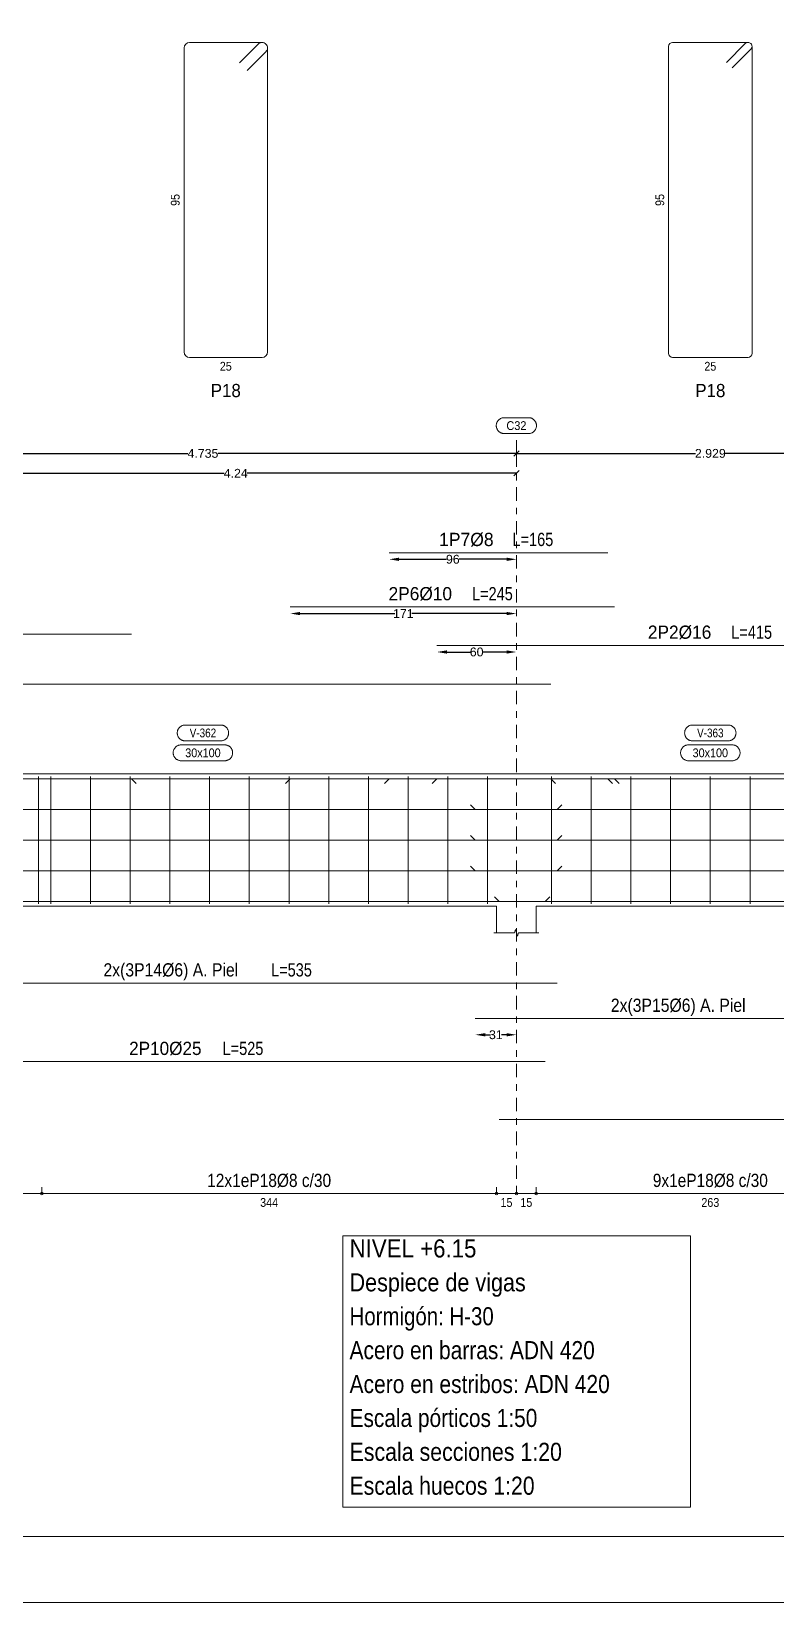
# Model space of a CAD drawing. Header units: millimetres. Extents: x 3 to 479, y -191 to 120.
# Drawn here: x 250.62 to 261.86, y -138.06 to -114.31 of the extents above; entities that cross this region are included whole.
import ezdxf
from ezdxf.enums import TextEntityAlignment as Align

# ---------------------------------------------------------------- set-up
doc = ezdxf.new("R2010")
doc.units = ezdxf.units.MM
doc.linetypes.add('CYPE_RAYAPUNTO', pattern=[0.4125, 0.2025, -0.105, 0, -0.105])
for name, color, linetype, lineweight in [('ALZ_ARM_LONG_ARM_TEXTOS', 3, 'Continuous', 9), ('ALZ_ARM_LONG_TXT_LONG', 3, 'Continuous', 9), ('ALZ_ARM_TRANS_TXT_EST', 3, 'Continuous', 9), ('ALZ_CONT_NUDOS', 122, 'Continuous', 9), ('ALZ_CONT_VIG_HORMIGON', 2, 'Continuous', 9), ('ALZ_COT_COT_ARM', 3, 'Continuous', 0), ('ALZ_COT_COT_EST', 3, 'Continuous', 0), ('ALZ_COT_COT_LIN_APOYOS', 2, 'CYPE_RAYAPUNTO', 0), ('ALZ_COT_LONGITUD_PROYECTADA', 122, 'Continuous', 0), ('ALZ_COT_TEXTOS_ESTRIBOS', 122, 'Continuous', 0), ('ALZ_REF_COT_LIN_AUX_COTA', 2, 'CYPE_RAYAPUNTO', 9), ('ALZ_REF_REF_NOMBRE', 3, 'Continuous', 9), ('ALZ_REF_REF_REFERENCIA', 3, 'Continuous', 9), ('ALZ_REF_TEXTO_REF_NOMBRE', 3, 'Continuous', 9), ('ALZ_REF_TEXTO_REF_REFERENCIA', 3, 'Continuous', 9), ('ARM_LONGITUDINAL_Ø10', 103, 'Continuous', 9), ('ARM_LONGITUDINAL_Ø16', 212, 'Continuous', 9), ('ARM_LONGITUDINAL_Ø25', 20, 'Continuous', 9), ('ARM_LONGITUDINAL_Ø6', 151, 'Continuous', 9), ('ARM_LONGITUDINAL_Ø8', 32, 'Continuous', 9), ('ARM_TRANSVERSAL_Ø12', 171, 'Continuous', 9), ('ARM_TRANSVERSAL_Ø8', 32, 'Continuous', 9), ('RECUAD_LIMITES', 2, 'Continuous', 0), ('RECUAD_MARCO', 1, 'Continuous', 20), ('SEC_COTAS_TEXTOS_DESPIECE_ESTRIBADO', 122, 'Continuous', 0), ('SEC_REF_TXT_POSICIONES_ARM_ESTRIBOS', 1, 'Continuous', 9), ('TAB_COM_LINEAS', 1, 'Continuous', 9), ('TAB_COM_TEXTOS', 1, 'Continuous', 9)]:
    doc.layers.add(name, color=color, linetype=linetype, lineweight=lineweight)
doc.styles.add('CYPETXT_0.2_romans', font='arial.ttf', dxfattribs={"height": 0.133333})
doc.styles.add('CYPETXT_romans', font='arial.ttf', dxfattribs={"height": 0.2})
doc.dimstyles.new('cype_arrow', dxfattribs={"dimtxt": 0.18, "dimasz": 0.15, "dimexe": 0.05, "dimexo": 0.05, "dimgap": 0, "dimtad": 0, "dimdec": 4, "dimzin": 0, "dimdsep": 46, "dimtxsty": 'CYPETXT_0.2_romans', "dimcen": 0.09, "dimadec": 0, "dimazin": 0, "dimtfac": 1, "dimtdec": 4, "dimtofl": 0, "dimtmove": 2, "dimatfit": 3, "dimfxl": 1, "dimtolj": 1, "dimtzin": 0, "dimarcsym": 0})
doc.dimstyles.new('cype_oblique', dxfattribs={"dimtxt": 0.18, "dimasz": 0.18, "dimexe": 0.05, "dimexo": 0.05, "dimgap": 0, "dimtad": 0, "dimdec": 4, "dimzin": 0, "dimdsep": 46, "dimtxsty": 'CYPETXT_0.2_romans', "dimblk": 'OBLIQUE', "dimtsz": 0.04, "dimcen": 0.09, "dimadec": 0, "dimazin": 0, "dimtfac": 1, "dimtdec": 4, "dimtofl": 0, "dimtmove": 2, "dimatfit": 3, "dimfxl": 1, "dimtolj": 1, "dimtzin": 0, "dimarcsym": 0})

# ---------------------------------------------------------------- blocks, each defined once
blk = doc.blocks.new('*D754')
at = {"layer": 'ALZ_COT_LONGITUD_PROYECTADA', "color": 0, "lineweight": -2, "transparency": 16777216}
for p, q in [((249.428, -121.031), (249.508, -120.951)), ((249.468, -120.991), (253.532, -120.991)), ((257.948, -120.991), (253.883, -120.991)), ((257.908, -121.031), (257.988, -120.951))]:
    blk.add_line(p, q, dxfattribs=at)
at = {"layer": 'Defpoints', "color": 0, "transparency": 16777216}
for p in [(249.468, -120.991), (249.468, -120.991), (257.948, -120.991)]:
    blk.add_point(p, dxfattribs=at)
at = {"layer": 'ALZ_COT_LONGITUD_PROYECTADA', "color": 0, "transparency": 16777216, "insert": (253.708, -120.991), "char_height": 0.1333, "attachment_point": 5, "style": 'CYPETXT_0.2_romans'}
blk.add_mtext('\\A1;4.24', dxfattribs=at)
blk = doc.blocks.new('_OBLIQUE')
at = {"color": 0, "linetype": 'ByBlock', "lineweight": -2}
blk.add_line((-0.5, -0.5), (0.5, 0.5), dxfattribs=at)
blk = doc.blocks.new('*D756')
at = {"layer": 'ALZ_COT_LONGITUD_PROYECTADA', "color": 0, "lineweight": -2, "transparency": 16777216}
for p, q in [((248.438, -120.731), (248.518, -120.651)), ((248.478, -120.691), (252.984, -120.691)), ((257.948, -120.691), (253.441, -120.691)), ((257.908, -120.731), (257.988, -120.651))]:
    blk.add_line(p, q, dxfattribs=at)
at = {"layer": 'Defpoints', "color": 0, "transparency": 16777216}
for p in [(248.478, -120.691), (248.478, -120.691), (257.948, -120.691)]:
    blk.add_point(p, dxfattribs=at)
at = {"layer": 'ALZ_COT_LONGITUD_PROYECTADA', "color": 0, "transparency": 16777216, "insert": (253.213, -120.691), "char_height": 0.1333, "attachment_point": 5, "style": 'CYPETXT_0.2_romans'}
blk.add_mtext('\\A1;4.735', dxfattribs=at)
blk = doc.blocks.new('*D757')
at = {"layer": 'ALZ_COT_LONGITUD_PROYECTADA', "color": 0, "lineweight": -2, "transparency": 16777216}
for p, q in [((257.908, -120.731), (257.988, -120.651)), ((257.948, -120.691), (260.651, -120.691)), ((263.806, -120.691), (261.103, -120.691)), ((263.766, -120.731), (263.846, -120.651))]:
    blk.add_line(p, q, dxfattribs=at)
at = {"layer": 'Defpoints', "color": 0, "transparency": 16777216}
for p in [(257.948, -120.691), (257.948, -120.691), (263.806, -120.691)]:
    blk.add_point(p, dxfattribs=at)
at = {"layer": 'ALZ_COT_LONGITUD_PROYECTADA', "color": 0, "transparency": 16777216, "insert": (260.877, -120.691), "char_height": 0.1333, "attachment_point": 5, "style": 'CYPETXT_0.2_romans'}
blk.add_mtext('\\A1;2.929', dxfattribs=at)
blk = doc.blocks.new('*D761')
at = {"layer": 'ALZ_COT_COT_ARM', "color": 0, "lineweight": -2, "transparency": 16777216}
for p, q in [((257.477, -129.477), (257.555, -129.477)), ((257.798, -129.477), (257.72, -129.477))]:
    blk.add_line(p, q, dxfattribs=at)
at = {"layer": 'ALZ_COT_COT_ARM', "color": 0, "transparency": 16777216}
for points in [[(257.477, -129.452), (257.477, -129.502), (257.327, -129.477)], [(257.798, -129.452), (257.798, -129.502), (257.948, -129.477)]]:
    blk.add_solid(points, dxfattribs=at)
at = {"layer": 'Defpoints', "color": 0, "transparency": 16777216}
for p in [(257.327, -129.477), (257.948, -129.477), (257.948, -129.477)]:
    blk.add_point(p, dxfattribs=at)
at = {"layer": 'ALZ_COT_COT_ARM', "color": 0, "transparency": 16777216, "insert": (257.637, -129.477), "char_height": 0.1333, "attachment_point": 5, "style": 'CYPETXT_0.2_romans'}
blk.add_mtext('\\A1;31', dxfattribs=at)
blk = doc.blocks.new('*D763')
at = {"layer": 'ALZ_COT_COT_ARM', "color": 0, "lineweight": -2, "transparency": 16777216}
for p, q in [((256.897, -123.692), (257.252, -123.692)), ((257.798, -123.692), (257.443, -123.692))]:
    blk.add_line(p, q, dxfattribs=at)
at = {"layer": 'ALZ_COT_COT_ARM', "color": 0, "transparency": 16777216}
for points in [[(256.897, -123.667), (256.897, -123.717), (256.747, -123.692)], [(257.798, -123.667), (257.798, -123.717), (257.948, -123.692)]]:
    blk.add_solid(points, dxfattribs=at)
at = {"layer": 'Defpoints', "color": 0, "transparency": 16777216}
for p in [(256.747, -123.692), (257.948, -123.692), (257.948, -123.692)]:
    blk.add_point(p, dxfattribs=at)
at = {"layer": 'ALZ_COT_COT_ARM', "color": 0, "transparency": 16777216, "insert": (257.347, -123.692), "char_height": 0.1333, "attachment_point": 5, "style": 'CYPETXT_0.2_romans'}
blk.add_mtext('\\A1;60', dxfattribs=at)
blk = doc.blocks.new('*D766')
at = {"layer": 'ALZ_COT_COT_ARM', "color": 0, "lineweight": -2, "transparency": 16777216}
for p, q in [((254.681, -123.111), (256.111, -123.111)), ((257.798, -123.111), (256.367, -123.111))]:
    blk.add_line(p, q, dxfattribs=at)
at = {"layer": 'ALZ_COT_COT_ARM', "color": 0, "transparency": 16777216}
for points in [[(254.681, -123.086), (254.681, -123.136), (254.531, -123.111)], [(257.798, -123.086), (257.798, -123.136), (257.948, -123.111)]]:
    blk.add_solid(points, dxfattribs=at)
at = {"layer": 'Defpoints', "color": 0, "transparency": 16777216}
for p in [(254.531, -123.111), (257.948, -123.111), (257.948, -123.111)]:
    blk.add_point(p, dxfattribs=at)
at = {"layer": 'ALZ_COT_COT_ARM', "color": 0, "transparency": 16777216, "insert": (256.239, -123.111), "char_height": 0.1333, "attachment_point": 5, "style": 'CYPETXT_0.2_romans'}
blk.add_mtext('\\A1;171', dxfattribs=at)
blk = doc.blocks.new('*D767')
at = {"layer": 'ALZ_COT_COT_ARM', "color": 0, "lineweight": -2, "transparency": 16777216}
for p, q in [((256.176, -122.291), (256.891, -122.291)), ((257.798, -122.291), (257.082, -122.291))]:
    blk.add_line(p, q, dxfattribs=at)
at = {"layer": 'ALZ_COT_COT_ARM', "color": 0, "transparency": 16777216}
for points in [[(256.176, -122.266), (256.176, -122.316), (256.026, -122.291)], [(257.798, -122.266), (257.798, -122.316), (257.948, -122.291)]]:
    blk.add_solid(points, dxfattribs=at)
at = {"layer": 'Defpoints', "color": 0, "transparency": 16777216}
for p in [(256.026, -122.291), (257.948, -122.291), (257.948, -122.291)]:
    blk.add_point(p, dxfattribs=at)
at = {"layer": 'ALZ_COT_COT_ARM', "color": 0, "transparency": 16777216, "insert": (256.987, -122.291), "char_height": 0.1333, "attachment_point": 5, "style": 'CYPETXT_0.2_romans'}
blk.add_mtext('\\A1;96', dxfattribs=at)

msp = doc.modelspace()

# ---------------------------------------------------------------- linework, layer by layer
at = {"layer": 'ALZ_CONT_NUDOS'}
for p, q in [((257.64751, -127.53573), (257.64751, -127.93573)), ((258.24751, -127.53573), (258.24751, -127.93573))]:
    msp.add_line(p, q, dxfattribs=at)
for points in [[(257.64751, -125.53573), (258.24751, -125.53573)], [(257.60751, -127.93573), (257.91751, -127.93573), (257.93251, -127.88573), (257.96251, -127.98573), (257.97751, -127.93573), (258.28751, -127.93573)]]:
    msp.add_lwpolyline(points, dxfattribs=at)
at = {"layer": 'ALZ_CONT_VIG_HORMIGON'}
for p, q in [((249.46751, -125.53573), (257.64751, -125.53573)), ((258.24751, -125.53573), (263.50608, -125.53573)), ((249.46751, -127.53573), (257.64751, -127.53573)), ((258.24751, -127.53573), (263.50608, -127.53573))]:
    msp.add_line(p, q, dxfattribs=at)
at = {"layer": 'ALZ_COT_COT_EST'}
for p, q in [((250.77751, -131.87754), (250.77751, -131.77754)), ((257.64751, -131.87754), (257.64751, -131.77754)), ((257.94751, -131.87754), (257.94751, -131.77754)), ((258.24751, -131.87754), (258.24751, -131.77754))]:
    msp.add_line(p, q, dxfattribs=at)
for points in [[(248.77751, -131.87754), (250.77751, -131.87754), (250.77751, -131.77754)], [(250.77751, -131.87754), (257.64751, -131.87754), (257.64751, -131.77754)], [(257.64751, -131.87754), (257.94751, -131.87754), (257.94751, -131.77754)], [(257.94751, -131.87754), (258.24751, -131.87754), (258.24751, -131.77754)], [(258.24751, -131.87754), (263.50608, -131.87754), (263.50608, -131.77754)]]:
    msp.add_lwpolyline(points, dxfattribs=at)
for centre in [(250.77751, -131.87754), (250.77751, -131.87754), (257.64751, -131.87754), (257.64751, -131.87754), (257.94751, -131.87754), (257.94751, -131.87754), (258.24751, -131.87754), (258.24751, -131.87754)]:
    msp.add_circle(centre, 0.02, dxfattribs=at)
at = {"layer": 'ALZ_COT_COT_LIN_APOYOS'}
msp.add_line((257.94751, -120.69082), (257.94751, -131.87754), dxfattribs=at)
msp.add_line((257.94751, -120.69082), (257.94751, -131.87754), dxfattribs=at)
at = {"layer": 'ALZ_REF_COT_LIN_AUX_COTA'}
msp.add_line((257.94751, -120.69082), (257.94751, -120.39082), dxfattribs=at)
at = {"layer": 'ALZ_REF_REF_NOMBRE'}
for points in [[(253.48051, -124.79573), (253.48852, -124.79599), (253.4965, -124.7968), (253.50441, -124.79813), (253.51221, -124.79999), (253.51987, -124.80237), (253.52735, -124.80525), (253.53463, -124.80862), (253.54166, -124.81248), (253.54842, -124.81679), (253.55488, -124.82155), (253.561, -124.82673), (253.56676, -124.8323), (253.57214, -124.83825), (253.57711, -124.84454), (253.58165, -124.85116), (253.58574, -124.85806), (253.58936, -124.86521), (253.59249, -124.8726), (253.59512, -124.88017), (253.59724, -124.88791), (253.59883, -124.89577), (253.5999, -124.90371), (253.60044, -124.91172), (253.60044, -124.91974), (253.5999, -124.92774), (253.59883, -124.93569), (253.59724, -124.94354), (253.59512, -124.95128), (253.59249, -124.95885), (253.58936, -124.96624), (253.58574, -124.9734), (253.58165, -124.9803), (253.57711, -124.98691), (253.57214, -124.9932), (253.56676, -124.99915), (253.561, -125.00472), (253.55488, -125.0099), (253.54842, -125.01466), (253.54166, -125.01897), (253.53463, -125.02283), (253.52735, -125.0262), (253.51987, -125.02909), (253.51221, -125.03146), (253.50441, -125.03332), (253.4965, -125.03466), (253.48852, -125.03546), (253.48051, -125.03573), (252.94451, -125.03573), (252.93649, -125.03546), (252.92851, -125.03466), (252.9206, -125.03332), (252.9128, -125.03146), (252.90514, -125.02909), (252.89766, -125.0262), (252.89038, -125.02283), (252.88335, -125.01897), (252.87659, -125.01466), (252.87014, -125.0099), (252.86401, -125.00472), (252.85825, -124.99915), (252.85287, -124.9932), (252.8479, -124.98691), (252.84336, -124.9803), (252.83927, -124.9734), (252.83565, -124.96624), (252.83252, -124.95885), (252.82989, -124.95128), (252.82777, -124.94354), (252.82618, -124.93569), (252.82511, -124.92774), (252.82457, -124.91974), (252.82457, -124.91172), (252.82511, -124.90371), (252.82618, -124.89577), (252.82777, -124.88791), (252.82989, -124.88017), (252.83252, -124.8726), (252.83565, -124.86521), (252.83927, -124.85806), (252.84336, -124.85116), (252.8479, -124.84454), (252.85287, -124.83825), (252.85825, -124.8323), (252.86401, -124.82673), (252.87014, -124.82155), (252.87659, -124.81679), (252.88335, -124.81248), (252.89038, -124.80862), (252.89766, -124.80525), (252.90514, -124.80237), (252.9128, -124.79999), (252.9206, -124.79813), (252.92851, -124.7968), (252.93649, -124.79599), (252.94451, -124.79573), (253.48051, -124.79573)], [(261.1448, -124.79573), (261.15281, -124.79599), (261.16079, -124.7968), (261.1687, -124.79813), (261.1765, -124.79999), (261.18416, -124.80237), (261.19164, -124.80525), (261.19892, -124.80862), (261.20595, -124.81248), (261.21271, -124.81679), (261.21917, -124.82155), (261.22529, -124.82673), (261.23105, -124.8323), (261.23643, -124.83825), (261.2414, -124.84454), (261.24594, -124.85116), (261.25003, -124.85806), (261.25365, -124.86521), (261.25678, -124.8726), (261.25941, -124.88017), (261.26153, -124.88791), (261.26312, -124.89577), (261.26419, -124.90371), (261.26473, -124.91172), (261.26473, -124.91974), (261.26419, -124.92774), (261.26312, -124.93569), (261.26153, -124.94354), (261.25941, -124.95128), (261.25678, -124.95885), (261.25365, -124.96624), (261.25003, -124.9734), (261.24594, -124.9803), (261.2414, -124.98691), (261.23643, -124.9932), (261.23105, -124.99915), (261.22529, -125.00472), (261.21917, -125.0099), (261.21271, -125.01466), (261.20595, -125.01897), (261.19892, -125.02283), (261.19164, -125.0262), (261.18416, -125.02909), (261.1765, -125.03146), (261.1687, -125.03332), (261.16079, -125.03466), (261.15281, -125.03546), (261.1448, -125.03573), (260.6088, -125.03573), (260.60078, -125.03546), (260.5928, -125.03466), (260.58489, -125.03332), (260.57709, -125.03146), (260.56943, -125.02909), (260.56195, -125.0262), (260.55467, -125.02283), (260.54764, -125.01897), (260.54088, -125.01466), (260.53443, -125.0099), (260.5283, -125.00472), (260.52254, -124.99915), (260.51716, -124.9932), (260.51219, -124.98691), (260.50765, -124.9803), (260.50356, -124.9734), (260.49994, -124.96624), (260.49681, -124.95885), (260.49418, -124.95128), (260.49206, -124.94354), (260.49047, -124.93569), (260.4894, -124.92774), (260.48886, -124.91974), (260.48886, -124.91172), (260.4894, -124.90371), (260.49047, -124.89577), (260.49206, -124.88791), (260.49418, -124.88017), (260.49681, -124.8726), (260.49994, -124.86521), (260.50356, -124.85806), (260.50765, -124.85116), (260.51219, -124.84454), (260.51716, -124.83825), (260.52254, -124.8323), (260.5283, -124.82673), (260.53443, -124.82155), (260.54088, -124.81679), (260.54764, -124.81248), (260.55467, -124.80862), (260.56195, -124.80525), (260.56943, -124.80237), (260.57709, -124.79999), (260.58489, -124.79813), (260.5928, -124.7968), (260.60078, -124.79599), (260.6088, -124.79573), (261.1448, -124.79573)], [(253.54151, -125.09573), (253.54952, -125.09599), (253.5575, -125.0968), (253.56541, -125.09813), (253.57321, -125.09999), (253.58087, -125.10237), (253.58835, -125.10525), (253.59563, -125.10862), (253.60266, -125.11248), (253.60942, -125.11679), (253.61588, -125.12155), (253.622, -125.12673), (253.62776, -125.1323), (253.63314, -125.13825), (253.63811, -125.14454), (253.64265, -125.15116), (253.64674, -125.15806), (253.65036, -125.16521), (253.65349, -125.1726), (253.65612, -125.18017), (253.65824, -125.18791), (253.65983, -125.19577), (253.6609, -125.20371), (253.66144, -125.21172), (253.66144, -125.21974), (253.6609, -125.22774), (253.65983, -125.23569), (253.65824, -125.24354), (253.65612, -125.25128), (253.65349, -125.25885), (253.65036, -125.26624), (253.64674, -125.2734), (253.64265, -125.2803), (253.63811, -125.28691), (253.63314, -125.2932), (253.62776, -125.29915), (253.622, -125.30472), (253.61588, -125.3099), (253.60942, -125.31466), (253.60266, -125.31897), (253.59563, -125.32283), (253.58835, -125.3262), (253.58087, -125.32909), (253.57321, -125.33146), (253.56541, -125.33332), (253.5575, -125.33466), (253.54952, -125.33546), (253.54151, -125.33573), (252.88351, -125.33573), (252.87549, -125.33546), (252.86751, -125.33466), (252.8596, -125.33332), (252.8518, -125.33146), (252.84414, -125.32909), (252.83666, -125.3262), (252.82938, -125.32283), (252.82235, -125.31897), (252.81559, -125.31466), (252.80914, -125.3099), (252.80301, -125.30472), (252.79725, -125.29915), (252.79187, -125.2932), (252.7869, -125.28691), (252.78236, -125.2803), (252.77827, -125.2734), (252.77465, -125.26624), (252.77152, -125.25885), (252.76889, -125.25128), (252.76677, -125.24354), (252.76518, -125.23569), (252.76411, -125.22774), (252.76357, -125.21974), (252.76357, -125.21172), (252.76411, -125.20371), (252.76518, -125.19577), (252.76677, -125.18791), (252.76889, -125.18017), (252.77152, -125.1726), (252.77465, -125.16521), (252.77827, -125.15806), (252.78236, -125.15116), (252.7869, -125.14454), (252.79187, -125.13825), (252.79725, -125.1323), (252.80301, -125.12673), (252.80914, -125.12155), (252.81559, -125.11679), (252.82235, -125.11248), (252.82938, -125.10862), (252.83666, -125.10525), (252.84414, -125.10237), (252.8518, -125.09999), (252.8596, -125.09813), (252.86751, -125.0968), (252.87549, -125.09599), (252.88351, -125.09573), (253.54151, -125.09573)], [(261.2058, -125.09573), (261.21381, -125.09599), (261.22179, -125.0968), (261.2297, -125.09813), (261.2375, -125.09999), (261.24516, -125.10237), (261.25264, -125.10525), (261.25992, -125.10862), (261.26695, -125.11248), (261.27371, -125.11679), (261.28017, -125.12155), (261.28629, -125.12673), (261.29205, -125.1323), (261.29743, -125.13825), (261.3024, -125.14454), (261.30694, -125.15116), (261.31103, -125.15806), (261.31465, -125.16521), (261.31778, -125.1726), (261.32041, -125.18017), (261.32253, -125.18791), (261.32412, -125.19577), (261.32519, -125.20371), (261.32573, -125.21172), (261.32573, -125.21974), (261.32519, -125.22774), (261.32412, -125.23569), (261.32253, -125.24354), (261.32041, -125.25128), (261.31778, -125.25885), (261.31465, -125.26624), (261.31103, -125.2734), (261.30694, -125.2803), (261.3024, -125.28691), (261.29743, -125.2932), (261.29205, -125.29915), (261.28629, -125.30472), (261.28017, -125.3099), (261.27371, -125.31466), (261.26695, -125.31897), (261.25992, -125.32283), (261.25264, -125.3262), (261.24516, -125.32909), (261.2375, -125.33146), (261.2297, -125.33332), (261.22179, -125.33466), (261.21381, -125.33546), (261.2058, -125.33573), (260.5478, -125.33573), (260.53978, -125.33546), (260.5318, -125.33466), (260.52389, -125.33332), (260.51609, -125.33146), (260.50843, -125.32909), (260.50095, -125.3262), (260.49367, -125.32283), (260.48664, -125.31897), (260.47988, -125.31466), (260.47343, -125.3099), (260.4673, -125.30472), (260.46154, -125.29915), (260.45616, -125.2932), (260.45119, -125.28691), (260.44665, -125.2803), (260.44256, -125.2734), (260.43894, -125.26624), (260.43581, -125.25885), (260.43318, -125.25128), (260.43106, -125.24354), (260.42947, -125.23569), (260.4284, -125.22774), (260.42786, -125.21974), (260.42786, -125.21172), (260.4284, -125.20371), (260.42947, -125.19577), (260.43106, -125.18791), (260.43318, -125.18017), (260.43581, -125.1726), (260.43894, -125.16521), (260.44256, -125.15806), (260.44665, -125.15116), (260.45119, -125.14454), (260.45616, -125.13825), (260.46154, -125.1323), (260.4673, -125.12673), (260.47343, -125.12155), (260.47988, -125.11679), (260.48664, -125.11248), (260.49367, -125.10862), (260.50095, -125.10525), (260.50843, -125.10237), (260.51609, -125.09999), (260.52389, -125.09813), (260.5318, -125.0968), (260.53978, -125.09599), (260.5478, -125.09573), (261.2058, -125.09573)]]:
    msp.add_lwpolyline(points, close=True, dxfattribs=at)
at = {"layer": 'ALZ_REF_REF_REFERENCIA'}
msp.add_lwpolyline([(258.13151, -120.15082), (258.13952, -120.15109), (258.1475, -120.15189), (258.15541, -120.15322), (258.16321, -120.15508), (258.17087, -120.15746), (258.17835, -120.16034), (258.18563, -120.16372), (258.19266, -120.16757), (258.19942, -120.17189), (258.20588, -120.17664), (258.212, -120.18182), (258.21776, -120.1874), (258.22314, -120.19334), (258.22811, -120.19964), (258.23265, -120.20625), (258.23674, -120.21315), (258.24036, -120.22031), (258.24349, -120.22769), (258.24612, -120.23527), (258.24824, -120.243), (258.24983, -120.25086), (258.2509, -120.25881), (258.25144, -120.26681), (258.25144, -120.27483), (258.2509, -120.28283), (258.24983, -120.29078), (258.24824, -120.29864), (258.24612, -120.30637), (258.24349, -120.31395), (258.24036, -120.32133), (258.23674, -120.32849), (258.23265, -120.33539), (258.22811, -120.342), (258.22314, -120.3483), (258.21776, -120.35424), (258.212, -120.35982), (258.20588, -120.365), (258.19942, -120.36975), (258.19266, -120.37407), (258.18563, -120.37792), (258.17835, -120.3813), (258.17087, -120.38418), (258.16321, -120.38656), (258.15541, -120.38842), (258.1475, -120.38975), (258.13952, -120.39055), (258.13151, -120.39082), (257.76351, -120.39082), (257.75549, -120.39055), (257.74751, -120.38975), (257.7396, -120.38842), (257.7318, -120.38656), (257.72414, -120.38418), (257.71666, -120.3813), (257.70938, -120.37792), (257.70235, -120.37407), (257.69559, -120.36975), (257.68914, -120.365), (257.68301, -120.35982), (257.67725, -120.35424), (257.67187, -120.3483), (257.6669, -120.342), (257.66236, -120.33539), (257.65827, -120.32849), (257.65465, -120.32133), (257.65152, -120.31395), (257.64889, -120.30637), (257.64677, -120.29864), (257.64518, -120.29078), (257.64411, -120.28283), (257.64357, -120.27483), (257.64357, -120.26681), (257.64411, -120.25881), (257.64518, -120.25086), (257.64677, -120.243), (257.64889, -120.23527), (257.65152, -120.22769), (257.65465, -120.22031), (257.65827, -120.21315), (257.66236, -120.20625), (257.6669, -120.19964), (257.67187, -120.19334), (257.67725, -120.1874), (257.68301, -120.18182), (257.68914, -120.17664), (257.69559, -120.17189), (257.70235, -120.16757), (257.70938, -120.16372), (257.71666, -120.16034), (257.72414, -120.15746), (257.7318, -120.15508), (257.7396, -120.15322), (257.74751, -120.15189), (257.75549, -120.15109), (257.76351, -120.15082), (258.13151, -120.15082)], close=True, dxfattribs=at)
at = {"layer": 'ARM_LONGITUDINAL_Ø10'}
for p, q in [((254.53095, -125.60773), (254.46024, -125.67844)), ((259.43095, -125.60773), (259.50166, -125.67844))]:
    msp.add_line(p, q, dxfattribs=at)
for points in [[(254.53095, -123.01082), (259.43095, -123.01082)], [(254.53095, -125.60773), (259.43095, -125.60773)]]:
    msp.add_lwpolyline(points, dxfattribs=at)
at = {"layer": 'ARM_LONGITUDINAL_Ø16'}
for p, q in [((252.13293, -125.60773), (252.20364, -125.67844)), ((256.7474, -125.60773), (256.67669, -125.67844))]:
    msp.add_line(p, q, dxfattribs=at)
for points in [[(244.53293, -123.42408), (252.13293, -123.42408)], [(256.7474, -123.59231), (265.0474, -123.59231)], [(244.53293, -125.60773), (252.13293, -125.60773)], [(256.7474, -125.60773), (265.0474, -125.60773)]]:
    msp.add_lwpolyline(points, dxfattribs=at)
at = {"layer": 'ARM_LONGITUDINAL_Ø25'}
msp.add_line((258.37955, -127.46373), (258.45026, -127.39302), dxfattribs=at)
for points in [[(247.87955, -127.46373), (258.37955, -127.46373)], [(247.87955, -129.88253), (258.37955, -129.88253)]]:
    msp.add_lwpolyline(points, dxfattribs=at)
at = {"layer": 'ARM_LONGITUDINAL_Ø6'}
for p, q in [((257.3268, -126.07173), (257.25608, -126.00102)), ((258.56251, -126.07173), (258.63322, -126.00102)), ((257.3268, -126.53573), (257.25608, -126.46502)), ((258.56251, -126.53573), (258.63322, -126.46502)), ((257.3268, -126.99973), (257.25608, -126.92902)), ((258.56251, -126.99973), (258.63322, -126.92902))]:
    msp.add_line(p, q, dxfattribs=at)
for points in [[(247.86251, -126.07173), (258.56251, -126.07173)], [(257.3268, -126.07173), (264.4268, -126.07173)], [(247.86251, -126.53573), (258.56251, -126.53573)], [(257.3268, -126.53573), (264.4268, -126.53573)], [(247.86251, -126.99973), (258.56251, -126.99973)], [(257.3268, -126.99973), (264.4268, -126.99973)], [(247.86251, -128.69596), (258.56251, -128.69596)], [(257.3268, -129.23056), (264.4268, -129.23056)]]:
    msp.add_lwpolyline(points, dxfattribs=at)
at = {"layer": 'ARM_LONGITUDINAL_Ø8'}
for p, q in [((256.02636, -125.60773), (255.95565, -125.67844)), ((258.46751, -125.60773), (258.53822, -125.67844)), ((259.32636, -125.60773), (259.39707, -125.67844)), ((257.68751, -127.46373), (257.61679, -127.39302))]:
    msp.add_line(p, q, dxfattribs=at)
for points in [[(256.02636, -122.19082), (259.32636, -122.19082)], [(240.66751, -124.17573), (258.46751, -124.17573)], [(240.66751, -125.60773), (258.46751, -125.60773)], [(256.02636, -125.60773), (259.32636, -125.60773)], [(257.68751, -127.46373), (268.88751, -127.46373)], [(257.68751, -130.75754), (268.88751, -130.75754)]]:
    msp.add_lwpolyline(points, dxfattribs=at)
at = {"layer": 'ARM_TRANSVERSAL_Ø12'}
msp.add_line((250.72751, -125.57573), (250.72751, -127.49573), dxfattribs=at)
at = {"layer": 'ARM_TRANSVERSAL_Ø8'}
for p, q in [((250.91251, -125.57573), (250.91251, -127.49573)), ((251.51251, -125.57573), (251.51251, -127.49573)), ((252.11251, -125.57573), (252.11251, -127.49573)), ((252.71251, -125.57573), (252.71251, -127.49573)), ((253.31251, -125.57573), (253.31251, -127.49573)), ((253.91251, -125.57573), (253.91251, -127.49573)), ((254.51251, -125.57573), (254.51251, -127.49573)), ((255.11251, -125.57573), (255.11251, -127.49573)), ((255.71251, -125.57573), (255.71251, -127.49573)), ((256.31251, -125.57573), (256.31251, -127.49573)), ((256.91251, -125.57573), (256.91251, -127.49573)), ((257.51251, -125.57573), (257.51251, -127.49573)), ((258.4768, -125.57573), (258.4768, -127.49573)), ((259.0768, -125.57573), (259.0768, -127.49573)), ((259.6768, -125.57573), (259.6768, -127.49573)), ((260.2768, -125.57573), (260.2768, -127.49573)), ((260.8768, -125.57573), (260.8768, -127.49573)), ((261.4768, -125.57573), (261.4768, -127.49573))]:
    msp.add_line(p, q, dxfattribs=at)
for points in [[(253.8805, -114.90405), (254.16334, -114.6212), (254.1736, -114.6087), (254.18123, -114.59444), (254.18592, -114.57896), (254.18751, -114.56287), (254.18592, -114.54677), (254.18123, -114.5313), (254.1736, -114.51703), (254.16334, -114.50453), (254.15084, -114.49427), (254.13658, -114.48665), (254.1211, -114.48195), (254.10501, -114.48037), (253.01001, -114.48037), (252.97843, -114.48665), (252.95167, -114.50453), (252.93379, -114.5313), (252.92751, -114.56287), (252.92751, -119.15787), (252.93379, -119.18944), (252.95167, -119.2162), (252.97843, -119.23409), (253.01001, -119.24037), (254.10501, -119.24037), (254.13658, -119.23409), (254.16334, -119.2162), (254.18123, -119.18944), (254.18751, -119.15787), (254.18751, -114.56287), (254.18592, -114.54677), (254.18123, -114.5313), (254.1736, -114.51703), (254.16334, -114.50453), (254.15084, -114.49427), (254.13658, -114.48665), (254.1211, -114.48195), (254.10501, -114.48037), (254.0921, -114.48138), (254.07951, -114.48441), (254.06755, -114.48936), (254.05651, -114.49612), (254.04667, -114.50453), (253.76383, -114.78737)], [(261.20638, -114.86564), (261.48922, -114.58279), (261.49534, -114.57564), (261.50026, -114.56761), (261.50386, -114.55891), (261.50606, -114.54975), (261.5068, -114.54037), (261.50564, -114.52866), (261.50223, -114.51741), (261.49668, -114.50703), (261.48922, -114.49794), (261.48013, -114.49048), (261.46976, -114.48494), (261.4585, -114.48152), (261.4468, -114.48037), (260.3068, -114.48037), (260.28383, -114.48494), (260.26437, -114.49794), (260.25136, -114.51741), (260.2468, -114.54037), (260.2468, -119.18037), (260.25136, -119.20333), (260.26437, -119.22279), (260.28383, -119.2358), (260.3068, -119.24037), (261.4468, -119.24037), (261.46976, -119.2358), (261.48922, -119.22279), (261.50223, -119.20333), (261.5068, -119.18037), (261.5068, -114.54037), (261.50564, -114.52866), (261.50223, -114.51741), (261.49668, -114.50703), (261.48922, -114.49794), (261.48013, -114.49048), (261.46976, -114.48494), (261.4585, -114.48152), (261.4468, -114.48037), (261.43509, -114.48152), (261.42383, -114.48494), (261.41346, -114.49048), (261.40437, -114.49794), (261.12153, -114.78078)]]:
    msp.add_lwpolyline(points, dxfattribs=at)
at = {"layer": 'RECUAD_LIMITES'}
msp.add_lwpolyline([(236.25251, -138.05816), (295.65251, -138.05816), (295.65251, -96.05816), (236.25251, -96.05816), (236.25251, -138.05816)], close=True, dxfattribs=at)
at = {"layer": 'RECUAD_MARCO'}
msp.add_lwpolyline([(238.75251, -137.05816), (294.65251, -137.05816), (294.65251, -97.05816), (238.75251, -97.05816), (238.75251, -137.05816)], close=True, dxfattribs=at)
at = {"layer": 'TAB_COM_TEXTOS', "lineweight": 5}
for p, q in [((255.32572, -132.51801), (260.57929, -132.51801)), ((255.32572, -132.51801), (255.32572, -136.61587)), ((260.57929, -132.51801), (260.57929, -136.61587)), ((255.32572, -136.61587), (260.57929, -136.61587))]:
    msp.add_line(p, q, dxfattribs=at)

# ---------------------------------------------------------------- texts
at = {"layer": 'ALZ_ARM_LONG_ARM_TEXTOS', "style": 'CYPETXT_romans'}
for s, width, p in [('1P7%%c8', 0.947337, (257.19136, -122.09082)), ('2P6%%c10', 0.935124, (256.49595, -122.91082)), ('2P2%%c16', 0.935124, (260.4124, -123.49231)), ('2x(3P14%%c6) A. Piel', 0.851134, (252.72751, -128.59596)), ('2x(3P15%%c6) A. Piel', 0.851134, (260.3918, -129.13056)), ('2P10%%c25', 0.92633, (252.64455, -129.78253))]:
    msp.add_text(s, height=0.2, dxfattribs=dict(at, width=width)).set_placement(p, align=Align.CENTER)
at = {"layer": 'ALZ_ARM_LONG_TXT_LONG', "style": 'CYPETXT_romans', "width": 0.785606}
for s, p in [(' L=165', (258.16586, -122.09082)), (' L=245', (257.55445, -122.91082)), (' L=415', (261.4709, -123.49231)), (' L=535', (254.51951, -128.59596)), (' L=525', (253.78705, -129.78253))]:
    msp.add_text(s, height=0.2, dxfattribs=at).set_placement(p, align=Align.CENTER)
at = {"layer": 'ALZ_ARM_TRANS_TXT_EST', "style": 'CYPETXT_romans'}
for s, width, p in [('12x1eP18%%c8 c/30', 0.837616, (254.21251, -131.77754)), ('9x1eP18%%c8 c/30', 0.835132, (260.8768, -131.77754))]:
    msp.add_text(s, height=0.2, dxfattribs=dict(at, width=width)).set_placement(p, align=Align.CENTER)
at = {"layer": 'ALZ_COT_TEXTOS_ESTRIBOS', "style": 'CYPETXT_romans', "width": 0.872274}
for s, p in [('344', (254.21251, -131.94421)), ('15', (257.79751, -131.94421)), ('15', (258.09751, -131.94421)), ('263', (260.8768, -131.94421))]:
    msp.add_text(s, height=0.133333, dxfattribs=at).set_placement(p, align=Align.TOP_CENTER)
at = {"layer": 'ALZ_REF_TEXTO_REF_NOMBRE', "style": 'CYPETXT_romans'}
for s, width, p in [('V-362', 0.803518, (253.21251, -124.91573)), ('V-363', 0.803518, (260.8768, -124.91573)), ('30x100', 0.875466, (253.21251, -125.21573)), ('30x100', 0.875466, (260.8768, -125.21573))]:
    msp.add_text(s, height=0.133333, dxfattribs=dict(at, width=width)).set_placement(p, align=Align.MIDDLE_CENTER)
at = {"layer": 'ALZ_REF_TEXTO_REF_REFERENCIA', "style": 'CYPETXT_romans', "width": 0.8832}
msp.add_text('C32', height=0.133333, dxfattribs=at).set_placement((257.94751, -120.27082), align=Align.MIDDLE_CENTER)
at = {"layer": 'SEC_COTAS_TEXTOS_DESPIECE_ESTRIBADO', "style": 'CYPETXT_romans', "width": 0.872274}
for p in [(252.86084, -116.86037), (260.18013, -116.86037)]:
    msp.add_text('95', height=0.133333, rotation=90, dxfattribs=at).set_placement(p, align=Align.CENTER)
for p in [(253.55751, -119.30704), (260.8768, -119.30704)]:
    msp.add_text('25', height=0.133333, dxfattribs=at).set_placement(p, align=Align.TOP_CENTER)
at = {"layer": 'SEC_REF_TXT_POSICIONES_ARM_ESTRIBOS', "style": 'CYPETXT_romans', "width": 0.91451}
for p in [(253.55751, -119.74037), (260.8768, -119.74037)]:
    msp.add_text('P18', height=0.2, dxfattribs=at).set_placement(p, align=Align.MIDDLE_CENTER)
at = {"layer": 'TAB_COM_LINEAS', "style": 'CYPETXT_romans'}
for s, width, p in [('NIVEL +6.15', 0.880937, (255.42732, -132.84277)), ('Despiece de vigas', 0.852948, (255.42732, -133.35501)), ('Hormigón: H-30', 0.808194, (255.42732, -133.86724)), ('Acero en barras: ADN 420', 0.827218, (255.42732, -134.37947)), ('Acero en estribos: ADN 420', 0.830636, (255.42732, -134.89171)), ('Escala pórticos 1:50', 0.824952, (255.42732, -135.40394)), ('Escala secciones 1:20', 0.844437, (255.42732, -135.91617)), ('Escala huecos 1:20', 0.838794, (255.42732, -136.42841))]:
    msp.add_text(s, height=0.2733333, dxfattribs=dict(at, width=width)).set_placement(p)

# ---------------------------------------------------------------- dimensions: what is measured, and where the dimension line sits
at = {"layer": 'ALZ_COT_COT_ARM'}
for p1, p2, text, picture, middle in [((256.02636, -122.29082), (257.94751, -122.29082), '96', '*D767', (256.98693, -122.29082)), ((254.53095, -123.11082), (257.94751, -123.11082), '171', '*D766', (256.23923, -123.11082)), ((256.7474, -123.69231), (257.94751, -123.69231), '60', '*D763', (257.34745, -123.69231)), ((257.3268, -129.47656), (257.94751, -129.47656), '31', '*D761', (257.63715, -129.47656))]:
    dim = msp.add_aligned_dim(p1=p1, p2=p2, distance=0, text=text, dimstyle='cype_arrow', override={"dimexe": 0, "dimexo": 0}, dxfattribs=at)
    dim.commit()
    dim.dimension.update_dxf_attribs({"geometry": picture, "text_midpoint": middle})
at = {"layer": 'ALZ_COT_LONGITUD_PROYECTADA'}
for p1, p2, text, picture, middle in [((257.94751, -120.69082), (248.47751, -120.69082), '4.735', '*D756', (253.21251, -120.69082)), ((263.80608, -120.69082), (257.94751, -120.69082), '2.929', '*D757', (260.8768, -120.69082)), ((257.94751, -120.99082), (249.46751, -120.99082), '4.24', '*D754', (253.70751, -120.99082))]:
    dim = msp.add_aligned_dim(p1=p1, p2=p2, distance=0, text=text, dimstyle='cype_oblique', override={"dimexe": 0, "dimexo": 0}, dxfattribs=at)
    dim.commit()
    dim.dimension.update_dxf_attribs({"geometry": picture, "text_midpoint": middle})

doc.saveas('drawing.dxf')
